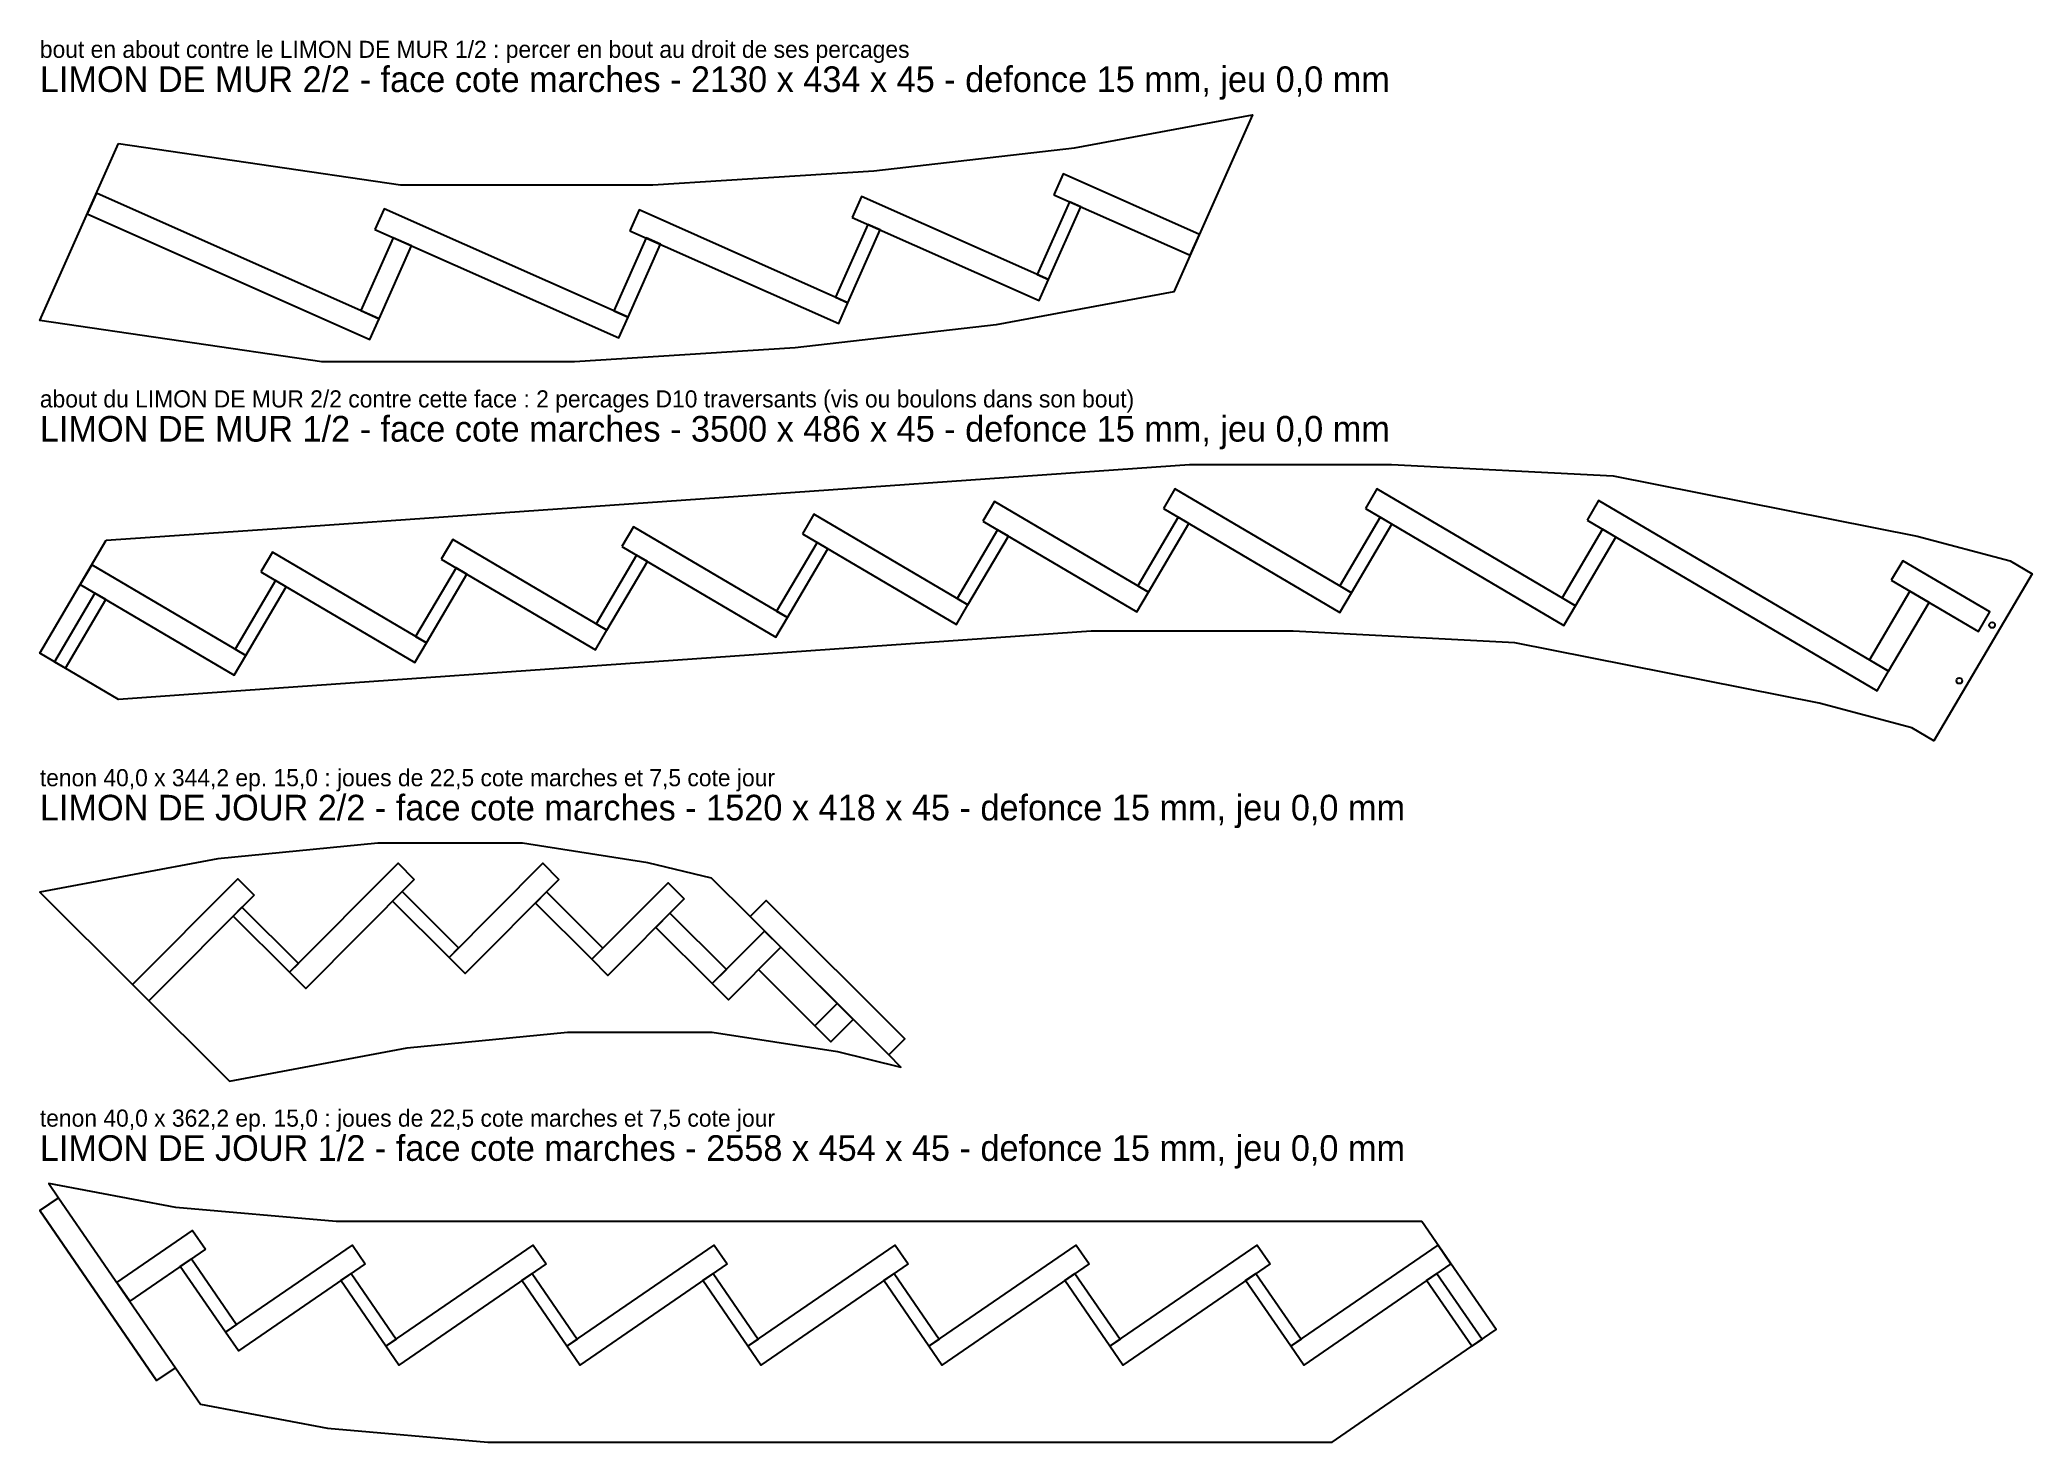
# Model space of a CAD drawing. Header units: millimetres. Extents: x 0 to 3499, y 0 to 2462.
import ezdxf

# ---------------------------------------------------------------- set-up
doc = ezdxf.new("R2010")
doc.units = ezdxf.units.MM
for name, color, linetype in [('DECOUPE', 7, 'CONTINUOUS'), ('DEFONCE', 1, 'CONTINUOUS'), ('PERCAGE', 30, 'CONTINUOUS'), ('TENON', 6, 'CONTINUOUS'), ('TEXTE', 3, 'CONTINUOUS')]:
    doc.layers.add(name, color=color, linetype=linetype)

msp = doc.modelspace()

# ---------------------------------------------------------------- linework, layer by layer
at = {"layer": 'DECOUPE'}
for points in [[(138.027, 2280.375), (633.58, 2207.6), (1076.972, 2207.6), (1464.978, 2232.203), (1817.505, 2272.566), (2129.991, 2330.716), (1991.964, 2019.994), (1679.478, 1961.843), (1326.951, 1921.48), (938.945, 1896.877), (495.553, 1896.877), (0, 1969.653)], [(116.675, 1583.518), (433.747, 1605.744), (750.819, 1627.971), (1067.891, 1650.197), (1384.963, 1672.424), (1702.035, 1694.65), (2019.107, 1716.877), (2373.937, 1716.877), (2763.34, 1696.526), (3297.679, 1590.858), (3460.632, 1547.542), (3499.412, 1524.714), (3326.935, 1231.709), (3288.155, 1254.537), (3125.202, 1297.854), (2590.863, 1403.521), (2201.46, 1423.872), (1846.63, 1423.872), (1529.558, 1401.646), (1212.486, 1379.419), (895.414, 1357.193), (578.342, 1334.966), (261.271, 1312.74), (137.965, 1304.096), (0, 1385.309)], [(1179.486, 990.404), (1067.909, 1017.414), (847.989, 1051.709), (593.901, 1051.709), (312.412, 1024.207), (0, 965.666), (332.956, 633.942), (645.368, 692.483), (926.856, 719.986), (1180.944, 719.986), (1400.864, 685.691), (1512.442, 658.68), (1491.189, 679.854), (1519.421, 708.191), (1275.603, 951.107), (1247.371, 922.77)], [(2427.662, 387.372), (2109.812, 387.372), (1791.962, 387.372), (1474.112, 387.372), (1156.262, 387.372), (838.412, 387.372), (520.562, 387.372), (238.824, 412.184), (15.979, 453.942), (32.968, 429.216), (0, 406.564), (205.101, 108.062), (238.069, 130.714), (282.142, 66.57), (504.987, 24.812), (786.725, 0), (1104.575, 0), (1422.425, 0), (1740.275, 0), (2058.125, 0), (2270.025, 0), (2341.997, 49.452), (2557.912, 197.807)]]:
    msp.add_lwpolyline(points, close=True, dxfattribs=at)
at = {"layer": 'DEFONCE'}
for points in [[(1780.969, 2190.316), (2020.381, 2083.966), (2036.62, 2120.522), (1797.207, 2226.872)], [(83.087, 2156.695), (579.891, 1936.009), (596.129, 1972.564), (99.325, 2193.251)], [(1427.028, 2150.58), (1755.418, 2004.706), (1771.656, 2041.261), (1443.267, 2187.136)], [(1751.551, 2050.192), (1771.656, 2041.261), (1828.491, 2169.206), (1808.385, 2178.137)], [(588.541, 2129.126), (1016.943, 1938.825), (1033.182, 1975.38), (604.779, 2165.682)], [(1036.357, 2127.161), (1403.143, 1964.23), (1419.381, 2000.786), (1052.595, 2163.717)], [(1397.756, 2010.392), (1419.381, 2000.786), (1476.216, 2128.731), (1454.59, 2138.337)], [(563.968, 1986.851), (596.129, 1972.564), (652.964, 2100.509), (620.803, 2114.795)], [(1008.127, 1986.51), (1033.182, 1975.38), (1090.016, 2103.325), (1064.961, 2114.455)], [(1656.379, 1617.09), (1926.952, 1457.818), (1947.244, 1492.289), (1676.671, 1651.561)], [(1973.451, 1639.317), (2283.353, 1456.894), (2303.644, 1491.365), (1993.743, 1673.788)], [(2328.282, 1639.317), (2677.013, 1434.037), (2697.304, 1468.508), (2348.573, 1673.788)], [(2717.684, 1618.966), (3226.974, 1319.173), (3247.266, 1353.644), (2737.976, 1653.437)], [(1339.307, 1594.864), (1609.881, 1435.591), (1630.172, 1470.063), (1359.599, 1629.335)], [(1928.285, 1503.449), (1947.244, 1492.289), (2018.264, 1612.938), (1999.305, 1624.098)], [(2283.252, 1503.369), (2303.644, 1491.365), (2374.664, 1612.014), (2354.272, 1624.018)], [(705.164, 1550.411), (975.737, 1391.138), (996.028, 1425.61), (725.455, 1584.882)], [(1022.235, 1572.637), (1292.809, 1413.365), (1313.1, 1447.836), (1042.527, 1607.108)], [(1294.141, 1458.996), (1313.1, 1447.836), (1384.12, 1568.485), (1365.161, 1579.645)], [(1611.213, 1481.223), (1630.172, 1470.063), (1701.192, 1590.712), (1682.233, 1601.872)], [(2673.649, 1482.432), (2697.304, 1468.508), (2768.324, 1589.157), (2744.669, 1603.081)], [(71.02, 1505.958), (341.593, 1346.685), (361.884, 1381.157), (91.311, 1540.429)], [(388.092, 1528.184), (658.665, 1368.912), (678.956, 1403.383), (408.383, 1562.655)], [(977.069, 1436.77), (996.028, 1425.61), (1067.048, 1546.259), (1048.089, 1557.419)], [(3252.024, 1513.298), (3404.905, 1423.305), (3425.197, 1457.776), (3272.315, 1547.769)], [(342.925, 1392.317), (361.884, 1381.157), (432.904, 1501.806), (413.945, 1512.966)], [(659.997, 1414.543), (678.956, 1403.383), (749.976, 1524.032), (731.017, 1535.192)], [(25.853, 1370.09), (44.812, 1358.93), (115.832, 1479.579), (96.873, 1490.739)], [(3213.536, 1373.499), (3247.266, 1353.644), (3318.286, 1474.293), (3284.556, 1494.148)], [(657.658, 988.188), (466.984, 796.805), (438.647, 825.036), (629.322, 1016.419)], [(911.746, 988.188), (747.186, 823.016), (718.849, 851.248), (883.409, 1016.419)], [(376.17, 960.685), (191.272, 775.101), (162.936, 803.333), (347.833, 988.917)], [(1131.666, 953.893), (997.82, 819.549), (969.483, 847.781), (1103.33, 982.125)], [(735.55, 868.011), (718.849, 851.248), (619.671, 950.059), (636.372, 966.822)], [(988.833, 867.203), (969.483, 847.781), (870.305, 946.592), (889.655, 966.014)], [(454.174, 840.622), (438.647, 825.036), (339.469, 923.848), (354.996, 939.433)], [(1205.929, 830.073), (1181.091, 805.143), (1081.913, 903.955), (1106.75, 928.885)], [(1301.258, 869.083), (1209.428, 776.911), (1181.091, 805.143), (1272.921, 897.315)], [(1400.436, 770.272), (1361.233, 730.923), (1262.055, 829.735), (1301.258, 869.083)], [(1428.773, 742.04), (1389.57, 702.692), (1361.233, 730.923), (1400.436, 770.272)], [(291.066, 338.883), (157.903, 247.386), (135.251, 280.354), (268.414, 371.85)], [(345.492, 206.416), (325.989, 193.016), (246.706, 308.403), (266.209, 321.803)], [(571.529, 313.194), (348.641, 160.048), (325.989, 193.016), (548.877, 346.162)], [(889.379, 313.194), (630.606, 135.391), (607.954, 168.359), (866.727, 346.162)], [(1207.229, 313.194), (948.456, 135.391), (925.804, 168.359), (1184.577, 346.162)], [(1525.079, 313.194), (1266.306, 135.391), (1243.654, 168.359), (1502.427, 346.162)], [(1842.929, 313.194), (1584.156, 135.391), (1561.504, 168.359), (1820.277, 346.162)], [(2160.779, 313.194), (1902.006, 135.391), (1879.354, 168.359), (2138.127, 346.162)], [(2478.629, 313.194), (2219.856, 135.391), (2197.204, 168.359), (2455.977, 346.162)], [(626.086, 180.818), (607.954, 168.359), (528.671, 283.747), (546.803, 296.205)], [(943.936, 180.818), (925.804, 168.359), (846.521, 283.747), (864.653, 296.205)], [(1261.786, 180.818), (1243.654, 168.359), (1164.371, 283.747), (1182.503, 296.205)], [(1579.636, 180.818), (1561.504, 168.359), (1482.221, 283.747), (1500.353, 296.205)], [(1897.486, 180.818), (1879.354, 168.359), (1800.071, 283.747), (1818.203, 296.205)], [(2215.336, 180.818), (2197.204, 168.359), (2117.921, 283.747), (2136.053, 296.205)], [(2533.186, 180.818), (2515.054, 168.359), (2435.771, 283.747), (2453.903, 296.205)]]:
    msp.add_lwpolyline(points, close=True, dxfattribs=at)
at = {"layer": 'PERCAGE'}
for centre in [(3428.993, 1434.655), (3371.5, 1336.987)]:
    msp.add_circle(centre, 5, dxfattribs=at)
at = {"layer": 'TENON'}
for points in [[(1519.421, 708.191), (1491.189, 679.854), (1247.371, 922.77), (1275.603, 951.107)], [(238.069, 130.714), (205.101, 108.062), (0, 406.564), (32.968, 429.216)]]:
    msp.add_lwpolyline(points, close=True, dxfattribs=at)

# ---------------------------------------------------------------- texts
at = {"layer": 'TEXTE'}
for s, height, p in [('bout en about contre le LIMON DE MUR 1/2 : percer en bout au droit de ses percages', 30, (0, 2430.716)), ('LIMON DE MUR 2/2 - face cote marches - 2130 x 434 x 45 - defonce 15 mm, jeu 0,0 mm', 45, (0, 2370.716)), ('about du LIMON DE MUR 2/2 contre cette face : 2 percages D10 traversants (vis ou boulons dans son bout)', 30, (0, 1816.877)), ('LIMON DE MUR 1/2 - face cote marches - 3500 x 486 x 45 - defonce 15 mm, jeu 0,0 mm', 45, (0, 1756.877)), ('tenon 40,0 x 344,2 ep. 15,0 : joues de 22,5 cote marches et 7,5 cote jour', 30, (0, 1151.709)), ('LIMON DE JOUR 2/2 - face cote marches - 1520 x 418 x 45 - defonce 15 mm, jeu 0,0 mm', 45, (0, 1091.709)), ('tenon 40,0 x 362,2 ep. 15,0 : joues de 22,5 cote marches et 7,5 cote jour', 30, (0, 553.942)), ('LIMON DE JOUR 1/2 - face cote marches - 2558 x 454 x 45 - defonce 15 mm, jeu 0,0 mm', 45, (0, 493.942))]:
    msp.add_text(s, height=height, dxfattribs=at).set_placement(p)

doc.saveas('drawing.dxf')
